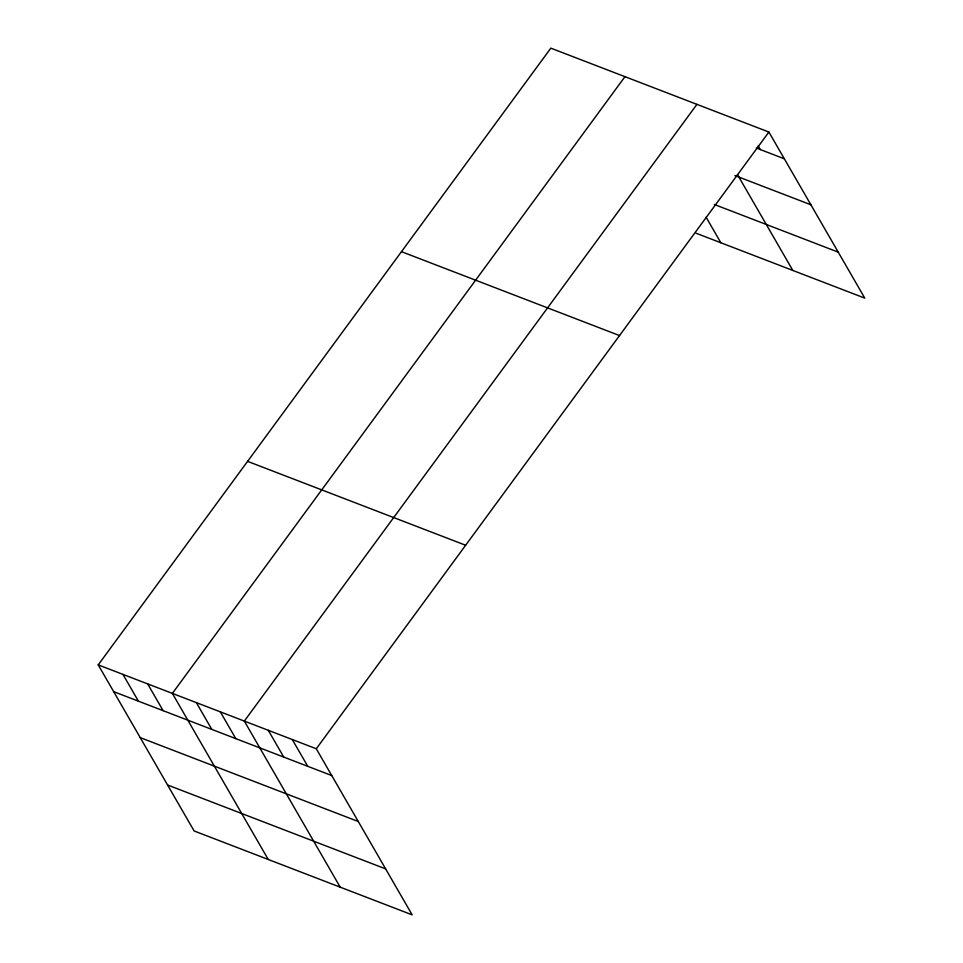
<?xml version="1.0" encoding="UTF-8"?>
<svg xmlns="http://www.w3.org/2000/svg" width="963" height="963" viewBox="0 0 963 963"><rect width="100%" height="100%" fill="white"/><g stroke="black" fill="none" stroke-linecap="round" stroke-linejoin="round"><path stroke-width="1.44" d="M98.226 664.879L316.285 748.769L412.164 914.85L194.117 830.961L98.226 664.879L550.836 48.15L768.883 132.039L864.774 298.121L696.141 233.239M624.975 76.667L172.365 693.408L268.244 859.478M696.935 104.353L244.325 721.094L340.204 887.164M316.285 748.769L768.883 132.039M756.352 148.037L784.339 158.811M734.925 175.555L810.882 204.782M714.305 204.469L838.231 252.15M401.475 251.668L619.522 335.557M247.587 461.361L465.647 545.251M113.682 691.651L331.729 775.54M140.225 737.622L358.272 821.511M167.574 784.989L385.621 868.879M758.146 145.75L760.361 149.578M737.453 174.544L792.814 270.434M706.108 217.205L720.854 242.748M292.295 739.548L307.751 766.307M268.304 730.315L283.76 757.087M220.334 711.862L235.791 738.621M196.356 702.629L211.8 729.4M147.652 683.899L163.108 710.658M122.939 674.389L138.395 701.16"/></g></svg>
